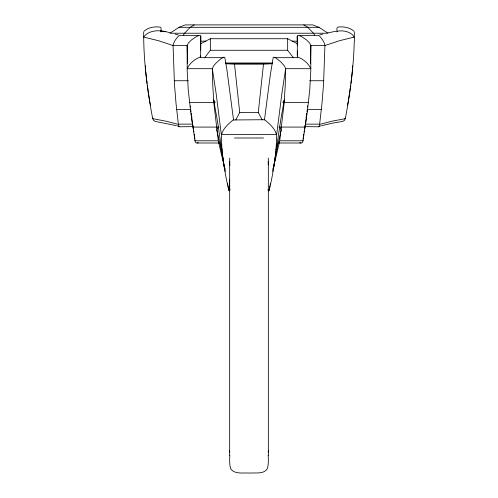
<?xml version="1.0" encoding="UTF-8"?>
<svg xmlns="http://www.w3.org/2000/svg" width="498" height="498" viewBox="0 0 498 498"><rect width="100%" height="100%" fill="white"/><g stroke="black" fill="none" stroke-linecap="round" stroke-linejoin="round"><path stroke-width="0.75" d="M143.679 32.109C143.536 61.186 147.221 90.157 152.705 118.667L166.307 121.251L177.593 124.195L178.396 124.438L178.689 126.075L179.361 126.797L193.056 126.623M150.365 104.941L150.446 105.433L150.446 104.138M223.328 57.681L200.682 57.681L200.682 55.938M200.682 50.261L200.769 36.242L200.619 35.669L199.524 35.352L196.473 36.516L191.469 39.958L188.412 42.977L187.161 45.53L187.211 70.828L188.25 89.87L190.684 111.677L195.035 140.785L218.28 140.785L213.947 103.92L212.808 86.322L212.322 68.693L213.468 66.097L216.269 62.81L220.869 58.801L223.683 57.177L224.698 57.226L224.841 57.681L226.883 69.552L233.537 119.962L264.6 119.719C269.935 124.232 277.336 130.264 276.602 138.033C276.066 155.351 273.377 172.551 269.362 189.396L267.824 189.396M229.671 190.504L229.671 179.193M297.318 45.225L297.231 36.242L297.381 35.669L298.476 35.352L301.527 36.516L306.531 39.958L309.588 42.977L310.839 45.53L310.789 70.828L309.75 89.87L307.316 111.677L302.965 140.785L279.72 140.785L284.053 103.914L285.192 86.322L285.678 68.693L284.532 66.097L280.598 61.702L276.066 58.079L273.701 57.065L273.159 57.681L270.321 74.825L264.463 119.962M297.318 55.091L297.318 51.033M268.329 158.084L268.229 164.894M347.554 104.138L347.554 105.433L347.747 104.281M268.316 452.178L268.329 450.441M200.688 43.917L200.769 36.242M352.528 68.469L352.572 65.761M352.335 69.459L352.528 68.469M310.497 63.24L310.839 45.53L324.926 45.53L339.512 40.705L354.321 37.064L354.321 32.109M306.363 117.578L305.548 124.133L319.635 124.133L321.907 104.2L323.532 84.455L324.926 45.53L324.266 42.977L322.648 39.958L319.984 36.516L318.359 35.352L299.547 35.389M229.802 455.222C229.703 459.859 229.217 464.752 230.898 469.166C235.349 474.694 243.802 472.478 250.058 473.1C255.76 472.515 264.177 474.488 267.414 468.462C268.627 464.18 268.354 459.629 268.198 455.222M352.472 69.396L352.341 70.679M307.534 107.051L307.652 105.862M352.267 71.413L351.812 75.671M262.278 119.999L258.275 112.492L263.498 64.142L272.418 63.694M307.241 109.821L307.017 111.913M273.153 169.563L273.159 167.957M224.847 167.907L224.847 169.563M306.787 113.942L306.538 116.127M351.812 75.671L351.358 79.562M302.989 140.287C303.195 142.789 301.502 143.536 299.672 142.677M351.283 80.209L350.878 83.446M276.11 151.062L274.155 164.172M303.145 139.01L303.463 136.552M279.608 141.575L279.446 142.154L279.608 141.606M347.554 105.402L347.554 104.368M350.362 87.324L350.623 85.388M150.452 104.331L150.446 105.402M350.268 87.972L349.335 94.427M303.618 135.369L303.786 134.223M276.309 149.406L280.922 118.773L284.377 99.824L283.094 101.853M349.235 95.068L348.32 100.864M306.002 117.659L306.102 117.03M304.116 132.026L304.284 130.98M348.214 101.511L347.859 103.621M273.502 167.633L273.141 169.712L273.551 167.552M274.068 164.377L273.726 166.313M274.236 163.425L277.94 144.047L281.233 129.99L280.71 128.266L279.067 127.195M273.981 165.18L273.62 167.191M304.62 128.988L304.963 127.133M269.941 185.723L269.069 190.529L269.256 189.844M270.159 184.54L270.377 183.364M306.519 114.652L306.731 113.538M345.27 118.792L345.276 118.063L344.691 120.124L342.854 121.412L332.795 123.099L321.745 125.633M272.667 171.493L272.885 170.409M273.097 169.339L273.315 168.268M305.137 126.255L305.486 124.6L305.044 125.801M273.645 166.681L279.434 142.179L278.357 142.988M269.275 189.763L269.35 189.439M336.947 31.922L337.14 31.299C343.601 29.563 357.103 32.88 354.227 42.206C353.574 67.896 350.15 93.45 345.295 118.667L331.693 121.251L320.407 124.195L319.604 124.438L319.299 126.1L318.639 126.797L304.944 126.623M274.672 57.681L297.318 57.681L297.904 57.065C303.22 59.144 308.542 63.383 310.827 68.693L285.678 68.693L281.905 93.269L276.683 134.51L221.317 134.51L216.095 93.269L212.322 68.693L187.173 68.693C189.458 63.383 194.78 59.144 200.096 57.065L200.682 57.681M269.007 190.666L268.161 190.896M183.295 35.402L184.291 33.491L190.217 27.315L194.257 24.9M235.722 119.999L239.725 112.492L234.502 64.142L225.582 63.694M143.841 31.393C147.962 27.415 154.834 26.263 160.337 27.153L160.879 27.614M204.821 57.544L210.343 50.279L210.343 38.732L287.657 38.732L297.318 43.743L297.318 57.681M337.121 27.614L337.663 27.153C343.166 26.263 350.038 27.415 354.159 31.393M170.036 33.204L178.981 27.315L185.306 24.9L312.694 24.9L319.019 27.315L327.964 33.204M210.343 38.732L200.682 43.743L200.682 57.606M198.329 142.677C196.492 143.536 194.805 142.789 195.011 140.287M218.933 127.195L217.29 128.266L216.767 129.99L220.06 144.047L223.764 163.425M318.801 126.417L319.535 126.218M320.27 126.019L321.005 125.826M319.666 34.928L322.885 34.094M221.915 149.313L222.351 149.213M229.833 190.821L228.993 190.653M327.827 32.912L336.013 31.2M197.09 143.007L219.431 143.001M263.56 137.996L234.44 137.996M327.211 33.223L170.789 33.223M278.569 143.001L300.91 143.007M178.981 27.315L319.019 27.315M191.637 117.578L192.452 124.133L178.365 124.133L176.08 104.07L174.462 84.343L173.074 45.53L173.734 42.977L175.352 39.958L178.016 36.516L179.641 35.352L198.453 35.389M200.489 41.141L205.923 41.141M292.077 41.141L297.511 41.141M210.343 50.279L287.657 50.279L293.179 57.544M225.42 62.997L272.58 62.997M225.606 63.657L272.394 63.657M234.502 64.142L263.498 64.142M174.232 80.744L188.319 80.744M309.681 80.744L323.768 80.744M189.514 102.37L215.217 102.37M282.783 102.37L308.486 102.37M176.628 109.436L190.715 109.436M307.285 109.436L321.372 109.436M239.725 112.492L258.275 112.492M192.913 127.077L218.915 127.077M279.085 127.077L305.087 127.077M233.537 119.962L233.4 119.719C228.065 124.232 220.664 130.264 221.398 138.033C221.934 155.351 224.623 172.551 228.638 189.396L230.176 189.396M219.643 142.988L218.566 142.179L224.355 166.681M187.503 63.24L187.161 45.53L173.074 45.53L158.489 40.705L143.679 37.064C149.444 29.158 161.825 29.855 170.173 32.912M275.649 149.213L276.085 149.313M161.987 31.2L165.212 31.841M176.255 125.633L155.04 121.375L153.291 120.093L152.724 118.063M175.115 34.094L178.334 34.928M176.995 125.826L177.73 126.019M178.465 126.218L179.199 126.417M303.743 24.9L307.783 27.315L313.709 33.491L314.705 35.402M214.906 101.853L213.623 99.824L217.52 121.493L223.845 164.172M160.306 30.876L161.053 31.922M192.956 125.801L192.514 124.593L192.863 126.255M145.665 69.459L145.541 69.166M218.398 141.631L218.572 142.198L218.392 141.575M228.638 189.396L228.931 190.51L228.053 185.71M224.685 168.262L224.897 169.332M225.115 170.409L225.333 171.486M191.269 113.538L191.481 114.652M193.037 127.133L193.38 128.988M227.617 183.351L227.835 184.528M224.449 167.552L224.847 169.7L224.498 167.633M224.38 167.191L224.019 165.18M223.932 164.377L224.274 166.313M150.141 103.621L149.786 101.511M149.68 100.864L148.765 95.068M191.898 117.03L191.998 117.659M193.716 130.98L193.884 132.026M148.665 94.427L147.732 87.972M145.478 68.892L145.472 68.469M194.214 134.223L194.382 135.369M147.377 85.388L147.638 87.324M194.537 136.552L194.855 139.01M147.122 83.446L146.717 80.209M146.642 79.562L146.188 75.671M191.462 116.127L191.213 113.942M190.983 111.913L190.759 109.821M146.188 75.671L145.733 71.413M190.354 105.95L190.473 107.114M145.659 70.679L145.528 69.396M229.796 165.566L229.671 158.084M145.428 65.755L145.472 68.469M297.231 36.242L297.312 43.917M229.671 450.46L229.684 452.159M336.947 28.243L336.947 31.461M287.657 38.732L287.657 50.279M268.329 161.389L268.329 455.353M229.671 161.396L229.671 455.377M161.053 28.243L161.053 31.461"/></g></svg>
